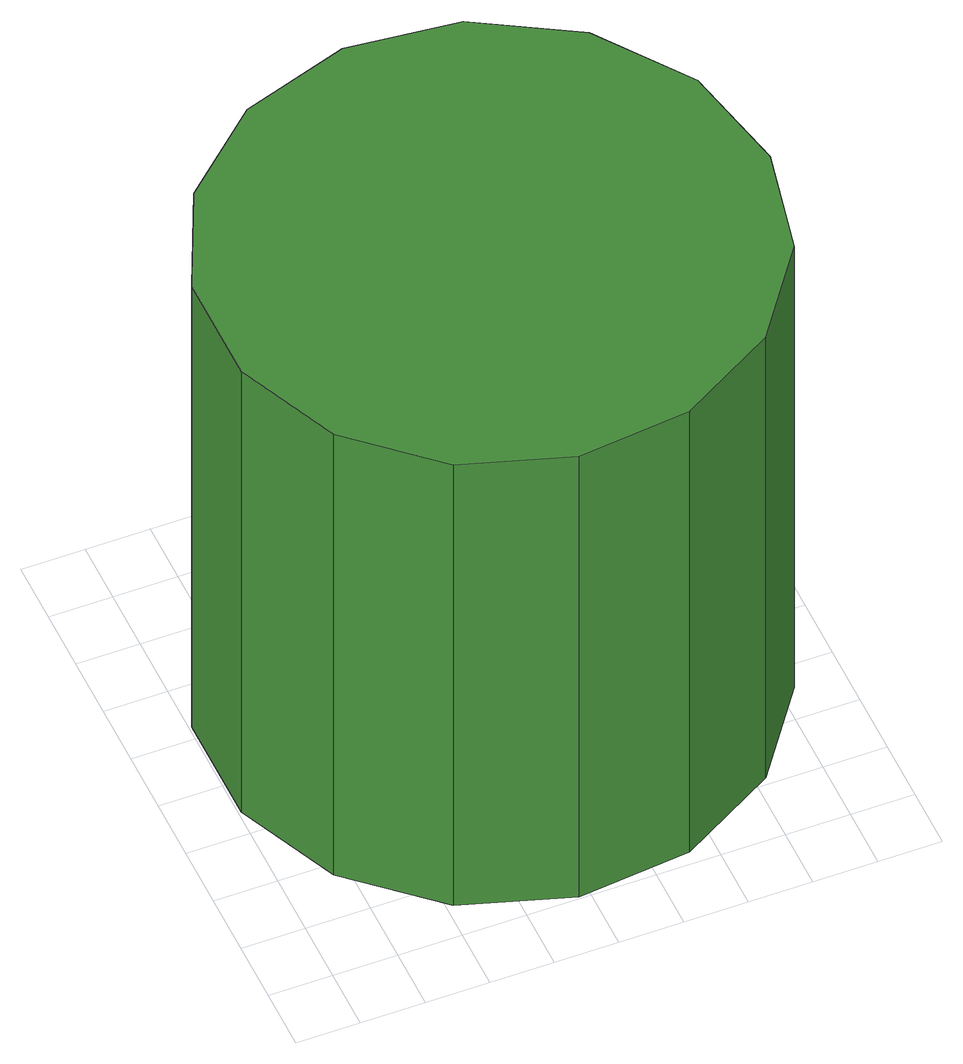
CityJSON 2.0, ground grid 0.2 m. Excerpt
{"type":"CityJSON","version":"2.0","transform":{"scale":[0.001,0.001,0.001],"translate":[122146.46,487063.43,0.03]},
"CityObjects":{
"tree1":{"type":"SolitaryVegetationObject","attributes":{"function":"something"},"geometry":[{"type":"MultiSurface","lod":"1","boundaries":[[[0,1,2,3,4,5,6,7,8,9,10,11,12,13,14]],[[15,16,17,18,19,20,21,22,23,24,25,26,27,28,29]],[[0,29,28,1]],[[1,28,27,2]],[[2,27,26,3]],[[3,26,25,4]],[[4,25,24,5]],[[5,24,23,6]],[[6,23,22,7]],[[7,22,21,8]],[[8,21,20,9]],[[9,20,19,10]],[[10,19,18,11]],[[11,18,17,12]],[[12,17,16,13]],[[13,16,15,14]],[[14,15,29,0]]]}]}
},
"vertices":[
[1721,867,1845],[1647,1220,1845],[1435,1511,1845],[1123,1691,1845],[765,1729,1845],[422,1617,1845],[155,1376,1845],[8,1047,1845],[8,687,1845],[155,358,1845],[422,117,1845],[765,6,1845],[1123,44,1845],[1435,224,1845],[1647,515,1845],[1647,515,3],[1435,224,3],[1123,44,3],[765,6,3],[422,117,3],[155,358,3],[8,687,3],[8,1047,3],[155,1376,3],[422,1617,3],[765,1729,3],[1123,1691,3],[1435,1511,3],[1647,1220,3],[1721,867,3]
]}
